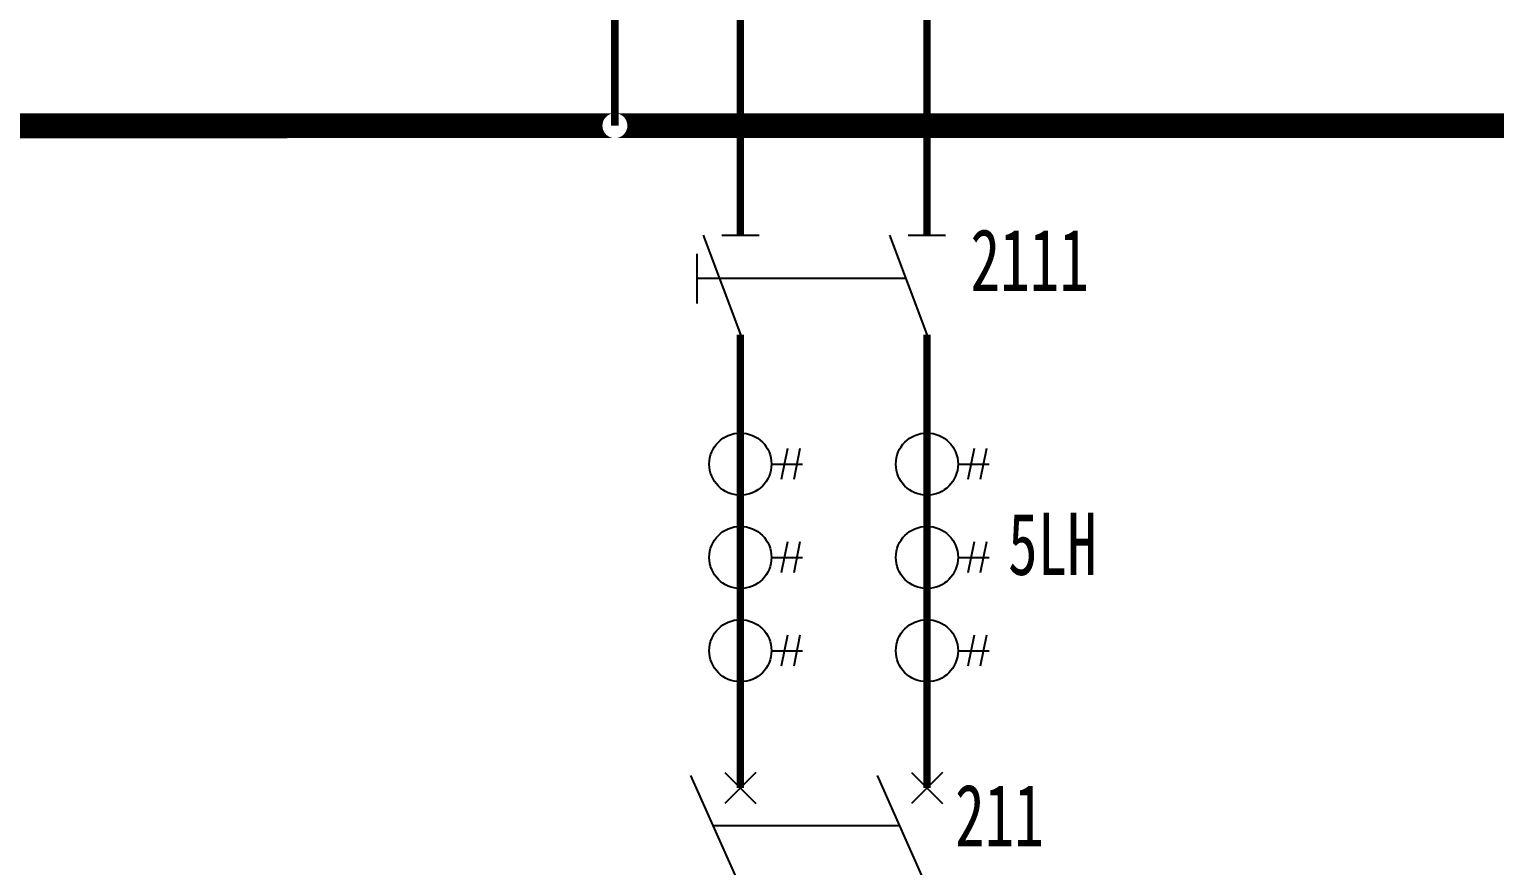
# Model space of a CAD drawing. Header units: millimetres. Extents: x 10667 to 23854, y -3427 to -2899.
# Drawn here: x 11834.8 to 11952.6, y -3233.1 to -3165.9 of the extents above; entities that cross this region are included whole.
import ezdxf

# ---------------------------------------------------------------- set-up
doc = ezdxf.new("R2010")
doc.units = ezdxf.units.MM
doc.header["$LTSCALE"] = 10
for name, color, linetype in [('BLOCK', 3, 'Continuous'), ('TEXT', 2, 'Continuous'), ('设    备', 3, 'Continuous'), ('设备编号', 2, 'Continuous'), ('连 接 线', 1, 'Continuous')]:
    doc.layers.add(name, color=color, linetype=linetype)
doc.styles.add('HZ', font='SimSun.ttf', dxfattribs={"width": 0.7})

# ---------------------------------------------------------------- blocks, each defined once
blk = doc.blocks.new('$LH')
at = {"color": 3}
for p, q in [((3.79, 1.25), (3.29, -1.25)), ((4.79, 1.25), (4.29, -1.25)), ((2.5, 0), (5, 0))]:
    blk.add_line(p, q, dxfattribs=at)
blk.add_circle((0, 0), 2.5, dxfattribs=at)

msp = doc.modelspace()

# ---------------------------------------------------------------- linework, layer by layer
at = {"layer": 'TEXT', "color": 3}
for p, q in [((11888.43, -3183.94), (11888.43, -3187.94)), ((11890.24, -3185.94), (11888.43, -3185.94))]:
    msp.add_line(p, q, dxfattribs=at)
at = {"layer": '设    备'}
for p, q in [((11888.93, -3182.44), (11891.93, -3190.44)), ((11890.43, -3182.44), (11893.43, -3182.44)), ((11903.93, -3182.44), (11906.93, -3190.44)), ((11905.43, -3182.44), (11908.43, -3182.44)), ((11887.93, -3225.89), (11891.93, -3234.89)), ((11893.18, -3225.64), (11890.68, -3228.14)), ((11890.68, -3225.64), (11893.18, -3228.14)), ((11902.93, -3225.89), (11906.93, -3234.89)), ((11905.68, -3225.64), (11908.18, -3228.14)), ((11908.18, -3225.64), (11905.68, -3228.14)), ((11889.71, -3229.89), (11904.71, -3229.89))]:
    msp.add_line(p, q, dxfattribs=at)
at = {"layer": '设    备', "color": 3}
msp.add_line((11905.24, -3185.94), (11890.24, -3185.94), dxfattribs=at)
at = {"layer": '设    备', "const_width": 0.6}
for points in [[(11891.93, -3190.44), (11891.93, -3191.94)], [(11906.93, -3190.44), (11906.93, -3191.94)]]:
    msp.add_lwpolyline(points, dxfattribs=at)
at = {"layer": '设    备'}
for p in [(11891.93, -3182.44), (11906.93, -3182.44), (11891.93, -3190.44), (11906.93, -3190.44), (11891.93, -3226.89), (11906.93, -3226.89)]:
    msp.add_point(p, dxfattribs=at)
at = {"layer": '连 接 线'}
for points, const_width in [([(11881.84, -3134.28), (11881.84, -3173.65)], 0.6), ([(11891.93, -3141.34), (11891.93, -3182.44)], 0.6), ([(11906.93, -3152.34), (11906.93, -3182.44)], 0.6), ([(11880.84, -3173.65), (11822.11, -3173.66)], 2), ([(11958.85, -3173.65), (11882.84, -3173.65)], 2), ([(11891.93, -3190.44), (11891.93, -3226.89)], 0.6), ([(11906.93, -3190.44), (11906.93, -3226.89)], 0.6), ([(11891.93, -3191.94), (11891.93, -3226.89)], 0.6), ([(11906.93, -3191.94), (11906.93, -3226.89)], 0.6)]:
    msp.add_lwpolyline(points, dxfattribs=dict(at, const_width=const_width))
for points in [[(11880.84, -3172.65), (11881.84, -3172.65), (11880.84, -3172.66), (11881.93, -3172.66)], [(11880.84, -3172.66), (11881.76, -3172.66), (11880.84, -3172.65), (11881.84, -3172.65)], [(11880.84, -3172.66), (11881.93, -3172.66), (11880.84, -3172.67), (11882.02, -3172.67)], [(11880.84, -3172.67), (11881.67, -3172.67), (11880.84, -3172.66), (11881.76, -3172.66)], [(11880.84, -3172.69), (11881.58, -3172.69), (11880.84, -3172.67), (11881.67, -3172.67)], [(11880.84, -3172.71), (11881.5, -3172.71), (11880.84, -3172.69), (11881.58, -3172.69)], [(11880.84, -3172.75), (11881.42, -3172.75), (11880.84, -3172.71), (11881.5, -3172.71)], [(11880.84, -3172.79), (11881.34, -3172.79), (11880.84, -3172.75), (11881.42, -3172.75)], [(11880.84, -3172.83), (11881.27, -3172.83), (11880.84, -3172.79), (11881.34, -3172.79)], [(11880.84, -3172.89), (11881.2, -3172.89), (11880.84, -3172.83), (11881.27, -3172.83)], [(11880.84, -3172.95), (11881.14, -3172.95), (11880.84, -3172.89), (11881.2, -3172.89)], [(11880.84, -3173.01), (11881.08, -3173.01), (11880.84, -3172.95), (11881.14, -3172.95)], [(11880.84, -3173.08), (11881.02, -3173.08), (11880.84, -3173.01), (11881.08, -3173.01)], [(11880.84, -3173.15), (11880.98, -3173.15), (11880.84, -3173.08), (11881.02, -3173.08)], [(11880.84, -3173.23), (11880.94, -3173.23), (11880.84, -3173.15), (11880.98, -3173.15)], [(11880.84, -3173.31), (11880.9, -3173.31), (11880.84, -3173.23), (11880.94, -3173.23)], [(11880.84, -3173.39), (11880.88, -3173.39), (11880.84, -3173.31), (11880.9, -3173.31)], [(11880.84, -3173.48), (11880.86, -3173.48), (11880.84, -3173.39), (11880.88, -3173.39)], [(11880.84, -3173.57), (11880.85, -3173.57), (11880.84, -3173.48), (11880.86, -3173.48)], [(11880.84, -3173.65), (11880.84, -3173.65), (11880.84, -3173.57), (11880.85, -3173.57)], [(11880.84, -3173.65), (11880.84, -3173.65), (11880.84, -3173.74), (11880.85, -3173.74)], [(11881.93, -3172.66), (11882.84, -3172.66), (11881.84, -3172.65), (11882.84, -3172.65)], [(11882.02, -3172.67), (11882.84, -3172.67), (11881.93, -3172.66), (11882.84, -3172.66)], [(11882.1, -3172.69), (11882.84, -3172.69), (11882.02, -3172.67), (11882.84, -3172.67)], [(11882.19, -3172.71), (11882.84, -3172.71), (11882.1, -3172.69), (11882.84, -3172.69)], [(11882.27, -3172.75), (11882.84, -3172.75), (11882.19, -3172.71), (11882.84, -3172.71)], [(11882.34, -3172.79), (11882.84, -3172.79), (11882.27, -3172.75), (11882.84, -3172.75)], [(11882.42, -3172.83), (11882.84, -3172.83), (11882.34, -3172.79), (11882.84, -3172.79)], [(11882.49, -3172.89), (11882.84, -3172.89), (11882.42, -3172.83), (11882.84, -3172.83)], [(11882.55, -3172.95), (11882.84, -3172.95), (11882.49, -3172.89), (11882.84, -3172.89)], [(11882.61, -3173.01), (11882.84, -3173.01), (11882.55, -3172.95), (11882.84, -3172.95)], [(11882.66, -3173.08), (11882.84, -3173.08), (11882.61, -3173.01), (11882.84, -3173.01)], [(11882.71, -3173.15), (11882.84, -3173.15), (11882.66, -3173.08), (11882.84, -3173.08)], [(11882.75, -3173.23), (11882.84, -3173.23), (11882.71, -3173.15), (11882.84, -3173.15)], [(11882.78, -3173.31), (11882.84, -3173.31), (11882.75, -3173.23), (11882.84, -3173.23)], [(11882.81, -3173.39), (11882.84, -3173.39), (11882.78, -3173.31), (11882.84, -3173.31)], [(11882.83, -3173.48), (11882.84, -3173.48), (11882.81, -3173.39), (11882.84, -3173.39)], [(11882.84, -3173.57), (11882.84, -3173.57), (11882.83, -3173.48), (11882.84, -3173.48)], [(11882.84, -3173.74), (11882.84, -3173.74), (11882.84, -3173.65)], [(11880.84, -3173.74), (11880.85, -3173.74), (11880.84, -3173.83), (11880.86, -3173.83)], [(11880.84, -3173.83), (11880.86, -3173.83), (11880.84, -3173.91), (11880.88, -3173.91)], [(11880.84, -3173.91), (11880.88, -3173.91), (11880.84, -3173.99), (11880.9, -3173.99)], [(11880.84, -3173.99), (11880.9, -3173.99), (11880.84, -3174.07), (11880.94, -3174.07)], [(11880.84, -3174.07), (11880.94, -3174.07), (11880.84, -3174.15), (11880.98, -3174.15)], [(11880.84, -3174.15), (11880.98, -3174.15), (11880.84, -3174.23), (11881.02, -3174.23)], [(11880.84, -3174.23), (11881.02, -3174.23), (11880.84, -3174.29), (11881.08, -3174.29)], [(11880.84, -3174.29), (11881.08, -3174.29), (11880.84, -3174.36), (11881.14, -3174.36)], [(11880.84, -3174.36), (11881.14, -3174.36), (11880.84, -3174.42), (11881.2, -3174.42)], [(11880.84, -3174.42), (11881.2, -3174.42), (11880.84, -3174.47), (11881.27, -3174.47)], [(11880.84, -3174.47), (11881.27, -3174.47), (11880.84, -3174.52), (11881.34, -3174.52)], [(11880.84, -3174.52), (11881.34, -3174.52), (11880.84, -3174.56), (11881.42, -3174.56)], [(11880.84, -3174.56), (11881.42, -3174.56), (11880.84, -3174.59), (11881.5, -3174.59)], [(11880.84, -3174.59), (11881.5, -3174.59), (11880.84, -3174.62), (11881.58, -3174.62)], [(11880.84, -3174.62), (11881.58, -3174.62), (11880.84, -3174.64), (11881.67, -3174.64)], [(11880.84, -3174.64), (11881.67, -3174.64), (11880.84, -3174.65), (11881.76, -3174.65)], [(11880.84, -3174.65), (11881.76, -3174.65), (11880.84, -3174.65), (11881.84, -3174.65)], [(11881.84, -3174.65), (11882.84, -3174.65), (11881.93, -3174.65), (11882.84, -3174.65)], [(11881.93, -3174.65), (11882.84, -3174.65), (11882.02, -3174.64), (11882.84, -3174.64)], [(11882.02, -3174.64), (11882.84, -3174.64), (11882.1, -3174.62), (11882.84, -3174.62)], [(11882.1, -3174.62), (11882.84, -3174.62), (11882.19, -3174.59), (11882.84, -3174.59)], [(11882.19, -3174.59), (11882.84, -3174.59), (11882.27, -3174.56), (11882.84, -3174.56)], [(11882.27, -3174.56), (11882.84, -3174.56), (11882.34, -3174.52), (11882.84, -3174.52)], [(11882.34, -3174.52), (11882.84, -3174.52), (11882.42, -3174.47), (11882.84, -3174.47)], [(11882.42, -3174.47), (11882.84, -3174.47), (11882.49, -3174.42), (11882.84, -3174.42)], [(11882.49, -3174.42), (11882.84, -3174.42), (11882.55, -3174.36), (11882.84, -3174.36)], [(11882.55, -3174.36), (11882.84, -3174.36), (11882.61, -3174.29), (11882.84, -3174.29)], [(11882.61, -3174.29), (11882.84, -3174.29), (11882.66, -3174.23), (11882.84, -3174.23)], [(11882.66, -3174.23), (11882.84, -3174.23), (11882.71, -3174.15), (11882.84, -3174.15)], [(11882.71, -3174.15), (11882.84, -3174.15), (11882.75, -3174.07), (11882.84, -3174.07)], [(11882.75, -3174.07), (11882.84, -3174.07), (11882.78, -3173.99), (11882.84, -3173.99)], [(11882.78, -3173.99), (11882.84, -3173.99), (11882.81, -3173.91), (11882.84, -3173.91)], [(11882.81, -3173.91), (11882.84, -3173.91), (11882.83, -3173.83), (11882.84, -3173.83)]]:
    msp.add_solid(points, dxfattribs=at)

# ---------------------------------------------------------------- block references
at = {"layer": 'BLOCK'}
for p in [(11891.93, -3200.85), (11906.93, -3200.85), (11891.93, -3208.35), (11906.93, -3208.35), (11891.93, -3215.85), (11906.93, -3215.85)]:
    msp.add_blockref('$LH', p, dxfattribs=at)

# ---------------------------------------------------------------- texts
at = {"layer": '设备编号', "color": 6, "style": 'HZ', "width": 0.7}
for s, p in [('2111', (11910.43, -3186.94)), ('5LH', (11913.45, -3209.76)), ('211', (11909.19, -3231.58))]:
    msp.add_text(s, height=5, dxfattribs=at).set_placement(p)

doc.saveas('drawing.dxf')
